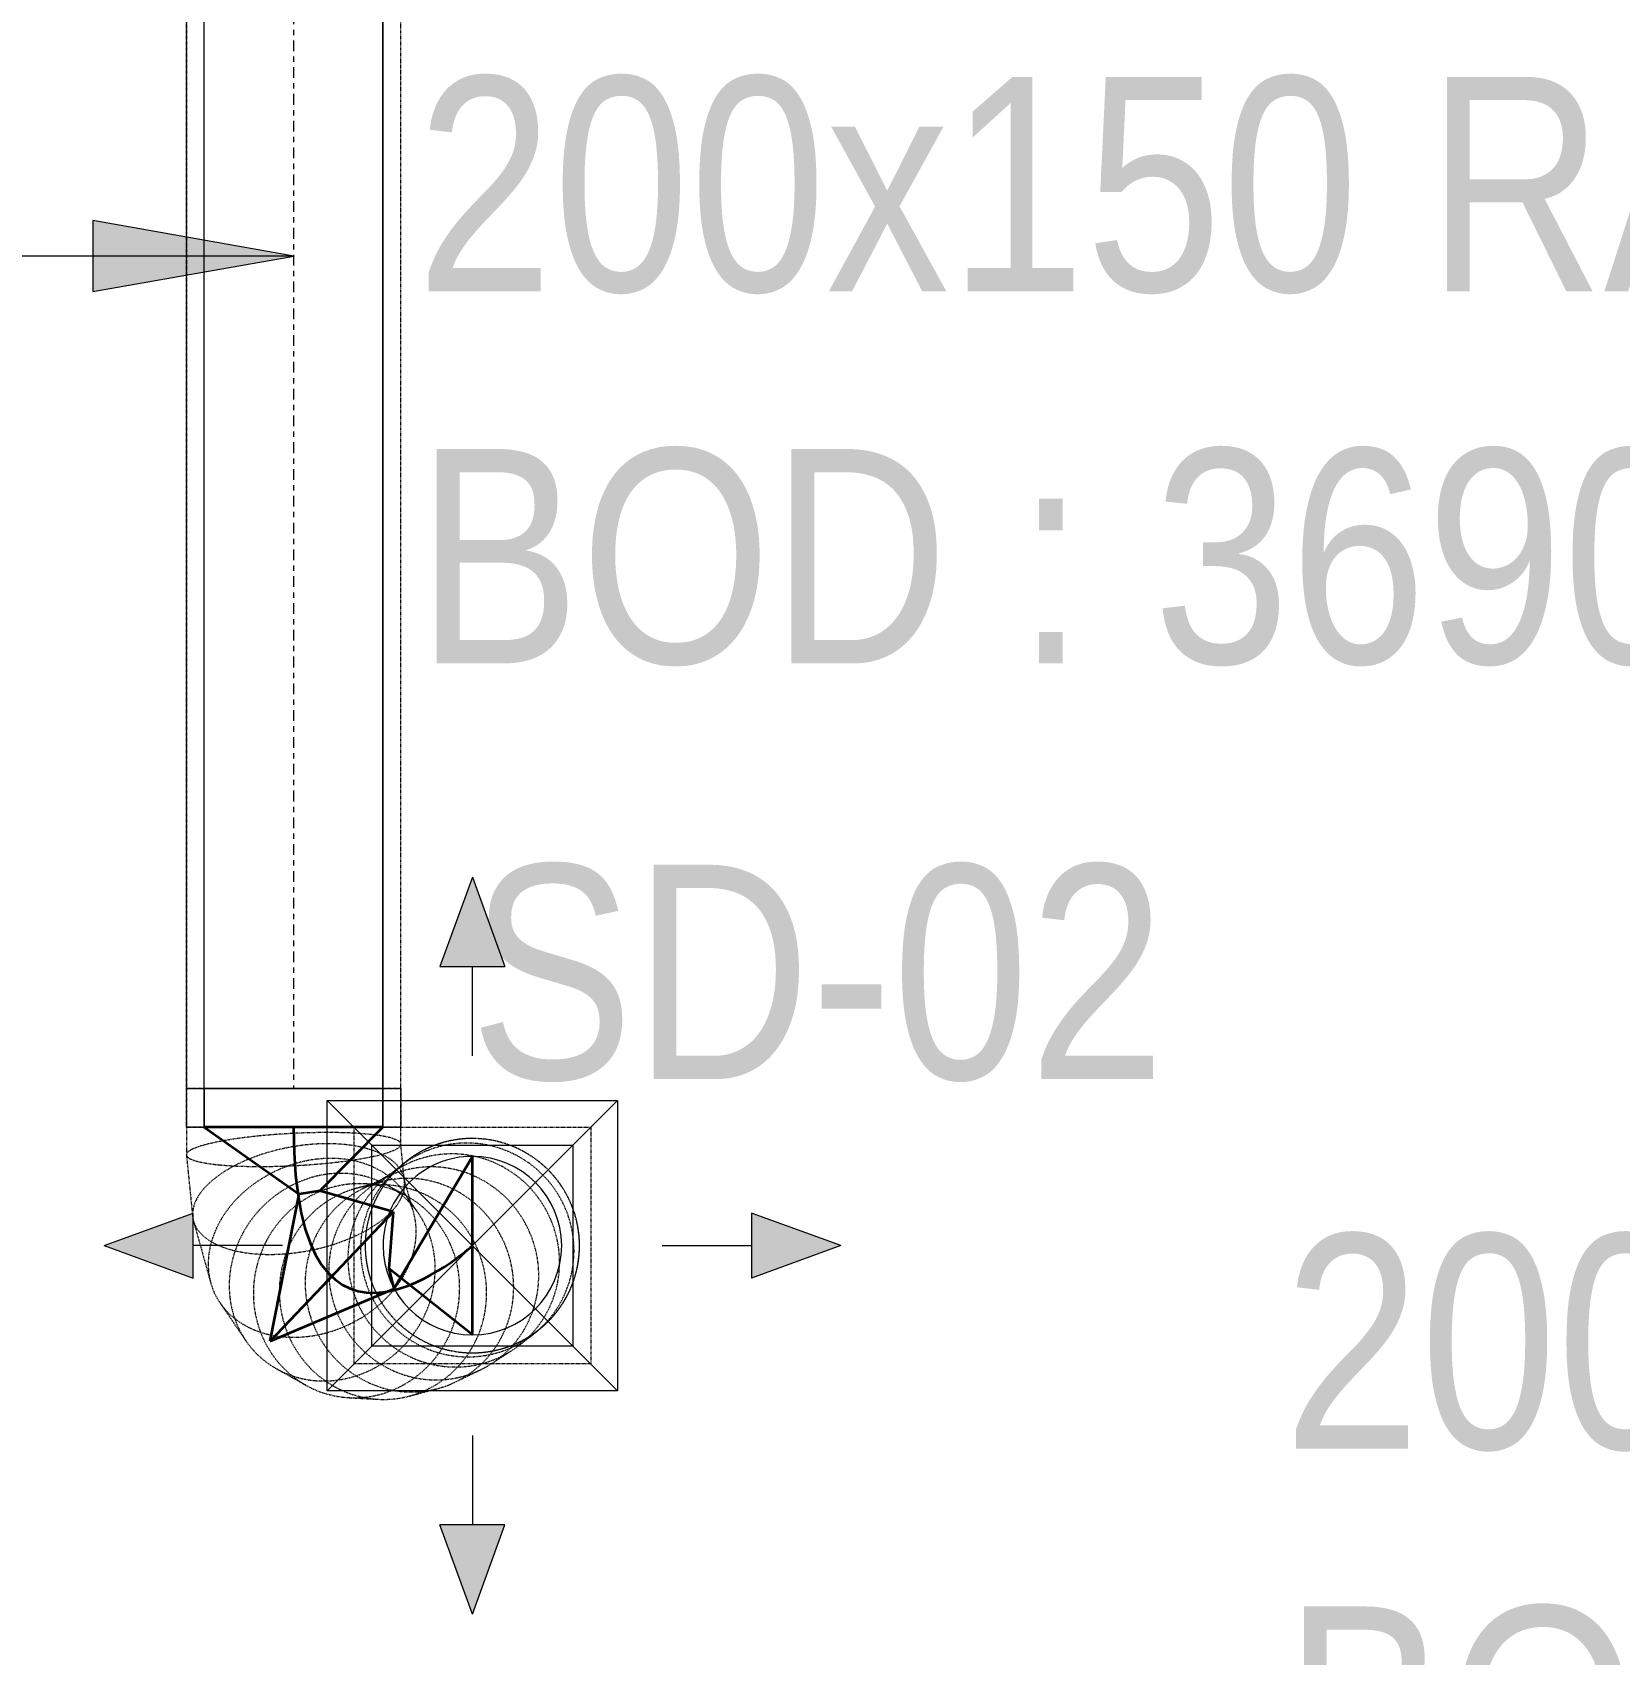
# Model space of a CAD drawing. Header units: inches. Extents: x -83664 to 20107, y -47222 to 19398.
# Drawn here: x 1804 to 3581, y -36294 to -34478 of the extents above; entities that cross this region are included whole.
import ezdxf

# ---------------------------------------------------------------- set-up
doc = ezdxf.new("R2010")
doc.units = ezdxf.units.IN
doc.header["$MEASUREMENT"] = 0
doc.linetypes.add('Center', pattern=[29.999999, 12, -6, 6, -6])
doc.linetypes.add('Hidden 0_50', pattern=[1.0584, 0.5292, -0.5292])
for name, color, linetype, lineweight in [('A-DETL-GENF', 7, 'Continuous', 9), ('G-ANNO-TEXT', 7, 'Continuous', 9), ('M-HVAC-CDFF', 7, 'Continuous', 9), ('M-HVAC-DUCT-CNTR', 7, 'Center', 9), ('M-HVAC-DUCT-IDEN', 7, 'Continuous', 18)]:
    doc.layers.add(name, color=color, linetype=linetype, lineweight=lineweight)
doc.layers.add('M-HVAC-DUCT', color=7, linetype='Continuous', lineweight=9, true_color=0xffe97f)
doc.layers.add('M-HVAC-DUCT-PATT', color=7, linetype='Continuous', lineweight=35, true_color=0x007f00)
doc.styles.add('Arial Narrow_21', font='ARIALN.TTF', dxfattribs={"height": 240})

# ---------------------------------------------------------------- blocks, each defined once
blk = doc.blocks.new('GCE-AT-Supply Air Rectangular Diffuser - 225x225-V55-FIRST FLOOR AC CONDITIONING LAYOUT - PART A')
at = {"layer": 'A-DETL-GENF', "true_color": 0xff7f00}
for points in [[(36.4, 312.5), (0, 412.5), (-36.4, 312.5)], [(-312.5, 36.4), (-412.5, 0), (-312.5, -36.4)], [(412.5, 0), (312.5, 36.4), (312.5, -36.4), (338.5, -26.9)], [(36.4, -312.5), (-36.4, -312.5), (0, -412.5)]]:
    blk.add_hatch(color=30, dxfattribs=at).paths.add_polyline_path(points)
at = {"layer": 'A-DETL-GENF', "color": 30, "true_color": 0xff7f00}
for p, q in [((0, 412.5), (-36.4, 312.5)), ((0, 412.5), (36.4, 312.5)), ((-36.4, 312.5), (36.4, 312.5)), ((0, 212.5), (0, 312.5)), ((-162.5, -162.5), (162.5, 162.5)), ((-162.5, 162.5), (162.5, -162.5)), ((-162.5, -162.5), (-162.5, 162.5)), ((-162.5, 162.5), (162.5, 162.5)), ((162.5, 162.5), (162.5, -162.5)), ((-412.5, 0), (-312.5, 36.4)), ((-312.5, -36.4), (-312.5, 36.4)), ((312.5, 36.4), (312.5, -36.4)), ((412.5, 0), (312.5, 36.4)), ((212.5, 0), (312.5, 0)), ((-412.5, 0), (-312.5, -36.4)), ((-212.5, 0), (-312.5, 0)), ((412.5, 0), (312.5, -36.4)), ((162.5, -162.5), (-162.5, -162.5)), ((0, -212.5), (0, -312.5)), ((36.4, -312.5), (-36.4, -312.5)), ((0, -412.5), (-36.4, -312.5)), ((0, -412.5), (36.4, -312.5))]:
    blk.add_line(p, q, dxfattribs=at)
blk = doc.blocks.new('M_Rec to Rnd Transition - Angle - 60 Degree-7670840-FIRST FLOOR AC CONDITIONING LAYOUT - PART A')
at = {"layer": 'M-HVAC-DUCT', "color": 30, "true_color": 0xff7f00}
for p, q in [((0, 100), (43.3, 100)), ((43.3, 100), (0, 100)), ((0, 100), (0, -100)), ((0, -100), (0, 100)), ((43.3, 0), (43.3, 100)), ((43.3, 0), (43.3, 100)), ((43.3, -100), (43.3, 0)), ((43.3, -100), (43.3, 0)), ((0, -100), (43.3, -100)), ((43.3, -100), (0, -100))]:
    blk.add_line(p, q, dxfattribs=at)
blk = doc.blocks.new('M_Rectangular to Round Transition - Angle - 45 Degree-7598641-FIRST FLOOR AC CONDITIONING LAYOUT - PART A')
at = {"layer": 'M-HVAC-DUCT', "color": 30, "true_color": 0xff7f00}
for p, q in [((98623.4, 55249.6), (98623.4, 55474.6)), ((98623.4, 55474.6), (98848.4, 55474.6)), ((98848.4, 55474.6), (98848.4, 55249.6)), ((98848.4, 55249.6), (98623.4, 55249.6))]:
    blk.add_line(p, q, dxfattribs=at)
for start, end in [(90, 180), (0, 90), (180, 270), (270, 0)]:
    blk.add_arc((98735.9, 55362.1), 100, start, end, dxfattribs=at)
blk = doc.blocks.new('TEMW-SMBZ-HO-BM-HVAC-00002_rvt-1-FIRST FLOOR AC CONDITIONING LAYOUT - PART A')
at = {"layer": 'M-HVAC-DUCT', "color": 30, "linetype": 'Hidden 0_50', "true_color": 0xff7f00}
for p, q in [((153433.2, 64755.3), (153433.2, 62711.7)), ((153433.2, 62711.7), (153433.2, 64755.3)), ((153673.2, 62711.7), (153673.2, 64755.3)), ((153673.2, 62711.7), (153673.2, 64755.3)), ((153433.2, 62711.7), (153673.2, 62711.7)), ((153673.2, 62711.7), (153433.2, 62711.7)), ((153433.2, 62711.7), (153433.2, 62668.4)), ((153433.2, 62668.4), (153433.2, 62711.7)), ((153433.2, 62711.7), (153673.2, 62711.7)), ((153673.2, 62711.7), (153433.2, 62711.7)), ((153673.2, 62711.7), (153673.2, 62668.4)), ((153673.2, 62668.4), (153673.2, 62711.7)), ((153433.2, 62668.4), (153433.2, 62637.5)), ((153673.2, 62668.4), (153433.2, 62668.4)), ((153673.2, 62668.4), (153433.2, 62668.4)), ((153433.2, 62668.4), (153553.2, 62668.4)), ((153433.2, 62668.4), (153553.2, 62668.4)), ((153553.2, 62668.4), (153673.2, 62668.4)), ((153553.2, 62668.4), (153673.2, 62668.4)), ((153620.9, 62403.3), (153620.9, 62668.3)), ((153620.9, 62668.3), (153885.9, 62668.3)), ((153673.2, 62649.4), (153673.2, 62668.4)), ((153885.9, 62668.3), (153885.9, 62403.3)), ((153677.4, 62607.8), (153673.2, 62649.6)), ((153433.2, 62637.3), (153440.2, 62568.1)), ((153674.5, 62626), (153659.5, 62614.5)), ((153675.2, 62626.8), (153669.6, 62622)), ((153651.5, 62607.4), (153623.8, 62600)), ((153657.4, 62612.5), (153631.1, 62599.8)), ((153667.2, 62619.9), (153645.2, 62605.7)), ((153687.7, 62572.7), (153676.5, 62612.6)), ((153658.7, 62603.6), (153632.5, 62605)), ((153680.2, 62591.2), (153658.5, 62603.3)), ((153693.3, 62571.6), (153677.3, 62594.9)), ((153441.1, 62563.3), (153460.4, 62494.1)), ((153470.8, 62471.8), (153499.7, 62429.5)), ((153825.9, 62439.9), (153831.5, 62444.7)), ((153805.6, 62424.1), (153821, 62435.9)), ((153775, 62403.8), (153797.9, 62418.6)), ((153534.4, 62397.8), (153567.1, 62379.5)), ((153885.9, 62403.3), (153620.9, 62403.3)), ((153734.7, 62383.3), (153762.9, 62397)), ((153682.8, 62367.4), (153714.3, 62375.7)), ((153614.9, 62365.6), (153647.9, 62363.8))]:
    blk.add_line(p, q, dxfattribs=at)
at = {"layer": 'M-HVAC-DUCT', "color": 30, "true_color": 0xff7f00}
for p, q in [((153453.2, 62711.7), (153453.2, 64755.3)), ((153453.2, 62711.7), (153453.2, 64755.3)), ((153653.2, 64755.3), (153653.2, 62711.7)), ((153653.2, 62711.7), (153653.2, 64755.3)), ((153653.2, 62711.7), (153453.2, 62711.7)), ((153453.2, 62711.7), (153653.2, 62711.7))]:
    blk.add_line(p, q, dxfattribs=at)
at = {"layer": 'M-HVAC-DUCT', "color": 30, "linetype": 'Hidden 0_50', "true_color": 0xff7f00}
for start, end in [(18.1499, 198.1499), (90, 180), (0, 90), (198.1499, 18.1499), (180, 270), (270, 0)]:
    blk.add_arc((153753.4, 62535.8), 120, start, end, dxfattribs=at)
for points in [[(153673.2, 62649.4), (153673.2, 62651), (153670.5, 62653.9), (153658.4, 62657.8), (153639.1, 62660.6), (153613.9, 62662.3), (153584.7, 62662.6), (153553.2, 62661.7), (153521.8, 62659.5), (153492.5, 62656.3), (153467.4, 62652.1), (153448.1, 62647.4), (153436, 62642.4), (153433.2, 62639.2), (153433.2, 62637.5)], [(153433.2, 62637.5), (153433.2, 62635.9), (153436, 62633), (153448.1, 62629.1), (153467.4, 62626.3), (153492.5, 62624.6), (153521.8, 62624.3), (153553.2, 62625.2), (153584.7, 62627.4), (153613.9, 62630.6), (153639.1, 62634.8), (153658.4, 62639.5), (153670.5, 62644.5), (153673.2, 62647.7), (153673.2, 62649.4)], [(153677.5, 62606.9), (153677.2, 62612.1), (153673.7, 62621.9), (153660.7, 62634.4), (153640.8, 62643.7), (153615.2, 62649.2), (153585.9, 62650.6), (153554.7, 62647.6), (153523.7, 62640.6), (153495.2, 62630.1), (153471, 62616.6), (153452.8, 62601.2), (153441.8, 62584.9), (153439.8, 62574.2), (153440.2, 62569)], [(153861.2, 62567.9), (153857.9, 62577.8), (153848.8, 62596.8), (153828.1, 62620.9), (153802, 62638.8), (153772.2, 62649.4), (153740.7, 62651.9), (153709.7, 62646.1), (153681.3, 62632.5), (153657.4, 62612), (153639.7, 62586), (153629.3, 62556.2), (153627, 62524.7), (153631, 62504), (153634.3, 62494.1)], [(153867.4, 62573.2), (153864.1, 62583.1), (153855, 62602.1), (153834.3, 62626.2), (153808.2, 62644.1), (153778.3, 62654.6), (153746.7, 62657), (153715.5, 62651.1), (153687, 62637.4), (153662.9, 62616.8), (153645.1, 62590.6), (153634.6, 62560.7), (153632.2, 62529.1), (153636.1, 62508.3), (153639.3, 62498.4)], [(153689.7, 62563.4), (153688.4, 62571.7), (153683.3, 62587.7), (153668.1, 62608), (153646.5, 62623.2), (153620, 62632.2), (153590.3, 62634.6), (153559.6, 62630), (153529.8, 62618.9), (153503, 62601.9), (153481.1, 62580.3), (153465.5, 62555.4), (153457.4, 62529.1), (153457.2, 62511.8), (153458.4, 62503.4)], [(153844.9, 62555.3), (153841.6, 62565.2), (153832.4, 62584.3), (153811.9, 62608.4), (153785.9, 62626.4), (153756.3, 62637.1), (153725, 62639.8), (153694.3, 62634.3), (153666.2, 62620.9), (153642.6, 62600.6), (153625.1, 62574.8), (153615, 62545.2), (153612.9, 62513.8), (153616.9, 62493.1), (153620.2, 62483.2)], [(153440.2, 62569), (153440.5, 62563.8), (153444, 62554), (153457, 62541.5), (153476.9, 62532.2), (153502.4, 62526.7), (153531.8, 62525.4), (153563, 62528.3), (153593.9, 62535.3), (153622.5, 62545.9), (153646.7, 62559.3), (153664.9, 62574.7), (153675.9, 62591), (153677.9, 62601.7), (153677.5, 62606.9)], [(153709.1, 62534.8), (153706.9, 62544.5), (153700, 62563.1), (153682.6, 62586.7), (153659.2, 62604.5), (153631.6, 62615.2), (153601.6, 62618), (153571.3, 62612.9), (153542.6, 62600), (153517.7, 62580.5), (153498.1, 62555.4), (153485.2, 62526.6), (153479.9, 62496.1), (153481.6, 62475.9), (153483.8, 62466.2)], [(153793.8, 62526.7), (153790.6, 62536.7), (153781.7, 62555.8), (153761.5, 62580.2), (153736, 62598.5), (153706.9, 62609.5), (153676.1, 62612.4), (153645.9, 62607.1), (153618.1, 62594), (153594.7, 62573.9), (153577.4, 62548.1), (153567.2, 62518.5), (153565, 62487.1), (153568.8, 62466.3), (153572, 62456.3)], [(153821.6, 62540.2), (153818.3, 62550.2), (153809.2, 62569.2), (153788.8, 62593.4), (153763, 62611.6), (153733.6, 62622.4), (153702.6, 62625.3), (153672.2, 62619.9), (153644.3, 62606.7), (153620.9, 62586.6), (153603.6, 62560.8), (153593.5, 62531.3), (153591.4, 62499.9), (153595.4, 62479.2), (153598.7, 62469.3)], [(153734.9, 62520.5), (153732.1, 62530.5), (153724.1, 62549.6), (153705.3, 62574.1), (153680.9, 62592.4), (153652.5, 62603.5), (153622.3, 62606.5), (153592.1, 62601.2), (153564, 62588.1), (153540.1, 62568), (153521.8, 62542.2), (153510.5, 62512.5), (153506.8, 62481), (153509.7, 62460.2), (153512.5, 62450.2)], [(153764, 62518.8), (153761, 62528.9), (153752.4, 62548.1), (153732.7, 62572.5), (153707.6, 62590.9), (153678.9, 62602), (153648.3, 62605.1), (153618.1, 62599.8), (153590.3, 62586.7), (153566.8, 62566.5), (153549.2, 62540.7), (153538.7, 62511), (153536, 62479.4), (153539.5, 62458.6), (153542.6, 62448.5)], [(153639.3, 62498.4), (153642.6, 62488.4), (153651.7, 62469.4), (153672.4, 62445.4), (153698.5, 62427.5), (153728.4, 62417), (153760, 62414.6), (153791.2, 62420.4), (153819.7, 62434.1), (153843.8, 62454.8), (153861.6, 62481), (153872.1, 62510.8), (153874.5, 62542.4), (153870.6, 62563.2), (153867.4, 62573.2)], [(153458.4, 62503.4), (153459.7, 62495), (153464.8, 62479.1), (153480, 62458.8), (153501.6, 62443.6), (153528.1, 62434.5), (153557.8, 62432.2), (153588.5, 62436.7), (153618.3, 62447.9), (153645.1, 62464.8), (153667, 62486.5), (153682.6, 62511.3), (153690.7, 62537.7), (153690.9, 62555), (153689.7, 62563.4)], [(153620.2, 62483.2), (153623.5, 62473.3), (153632.6, 62454.3), (153653.2, 62430.2), (153679.2, 62412.1), (153708.8, 62401.4), (153740, 62398.7), (153770.8, 62404.2), (153798.9, 62417.6), (153822.5, 62437.9), (153839.9, 62463.7), (153850.1, 62493.3), (153852.2, 62524.7), (153848.2, 62545.4), (153844.9, 62555.3)], [(153634.3, 62494.1), (153637.6, 62484.1), (153646.7, 62465.1), (153667.4, 62441.1), (153693.5, 62423.1), (153723.3, 62412.6), (153754.8, 62410.1), (153785.8, 62415.8), (153814.2, 62429.4), (153838.1, 62449.9), (153855.8, 62475.9), (153866.1, 62505.7), (153868.4, 62537.2), (153864.5, 62557.9), (153861.2, 62567.9)], [(153483.8, 62466.2), (153486, 62456.5), (153492.9, 62437.9), (153510.4, 62414.3), (153533.7, 62396.6), (153561.3, 62385.9), (153591.3, 62383), (153621.6, 62388.2), (153650.3, 62401), (153675.2, 62420.6), (153694.8, 62445.6), (153707.7, 62474.4), (153713, 62505), (153711.3, 62525.1), (153709.1, 62534.8)], [(153598.7, 62469.3), (153601.9, 62459.3), (153611.1, 62440.3), (153631.5, 62416.1), (153657.3, 62397.9), (153686.6, 62387.1), (153717.6, 62384.2), (153748.1, 62389.6), (153776, 62402.8), (153799.4, 62423), (153816.7, 62448.7), (153826.7, 62478.2), (153828.9, 62509.6), (153824.9, 62530.3), (153821.6, 62540.2)], [(153512.5, 62450.2), (153515.2, 62440.2), (153523.2, 62421), (153542.1, 62396.6), (153566.5, 62378.2), (153594.8, 62367.2), (153625.1, 62364.2), (153655.3, 62369.4), (153683.3, 62382.6), (153707.3, 62402.7), (153725.6, 62428.5), (153736.9, 62458.1), (153740.5, 62489.6), (153737.6, 62510.4), (153734.9, 62520.5)], [(153542.6, 62448.5), (153545.6, 62438.5), (153554.2, 62419.3), (153573.9, 62394.8), (153598.9, 62376.5), (153627.7, 62365.4), (153658.3, 62362.3), (153688.4, 62367.6), (153716.2, 62380.7), (153739.7, 62400.9), (153757.4, 62426.7), (153767.9, 62456.4), (153770.6, 62488), (153767.1, 62508.8), (153764, 62518.8)], [(153572, 62456.3), (153575.2, 62446.4), (153584.2, 62427.2), (153604.3, 62402.9), (153629.8, 62384.6), (153658.9, 62373.6), (153689.7, 62370.7), (153720, 62375.9), (153747.7, 62389.1), (153771.1, 62409.2), (153788.4, 62435), (153798.6, 62464.6), (153800.8, 62496), (153797, 62516.7), (153793.8, 62526.7)]]:
    blk.add_open_spline(points, degree=3, dxfattribs=at)
at = {"layer": 'M-HVAC-DUCT-CNTR', "color": 30, "true_color": 0xff7f00}
blk.add_line((153553.2, 64755.3), (153553.2, 62711.7), dxfattribs=at)
at = {"layer": 'M-HVAC-DUCT-CNTR', "color": 30, "linetype": 'Continuous', "lineweight": 35, "true_color": 0xff7f00}
blk.add_open_spline([(153553.2, 62668.4), (153553.2, 62352.7), (153753.4, 62535.8), (153753.4, 62535.8)], degree=3, dxfattribs=at)
at = {"layer": 'M-HVAC-DUCT-PATT', "color": 30, "true_color": 0xff7f00}
for p, q in [((153453.2, 62668.4), (153559.4, 62593.4)), ((153653.2, 62668.4), (153453.2, 62668.4)), ((153653.2, 62668.4), (153453.2, 62668.4)), ((153653.2, 62668.4), (153582.7, 62597.1)), ((153753.4, 62635.8), (153665.5, 62487.5)), ((153753.4, 62435.8), (153753.4, 62635.8)), ((153526.9, 62428.7), (153559.4, 62593.4)), ((153582.7, 62597.1), (153559.4, 62593.4)), ((153664.6, 62573.7), (153582.7, 62597.1)), ((153664.6, 62573.7), (153526.9, 62428.7)), ((153664.6, 62573.7), (153526.9, 62428.7)), ((153664.6, 62573.7), (153659.8, 62510.3)), ((153753.4, 62435.8), (153659.8, 62510.3)), ((153659.8, 62510.3), (153665.5, 62487.5)), ((153526.9, 62428.7), (153665.5, 62487.5))]:
    blk.add_line(p, q, dxfattribs=at)
at = {"layer": 'M-HVAC-CDFF', "color": 6, "linetype": 'Hidden 0_50', "lineweight": 9, "true_color": 0xff00ff}
blk.add_blockref('GCE-AT-Supply Air Rectangular Diffuser - 225x225-V55-FIRST FLOOR AC CONDITIONING LAYOUT - PART A', (153753.4, 62535.8), dxfattribs=at)
at = {"layer": 'M-HVAC-DUCT', "color": 6, "linetype": 'Hidden 0_50', "lineweight": 9, "true_color": 0xff00ff}
for name, p, rotation in [('M_Rec to Rnd Transition - Angle - 60 Degree-7670840-FIRST FLOOR AC CONDITIONING LAYOUT - PART A', (153553.2, 62711.7), 270), ('M_Rectangular to Round Transition - Angle - 45 Degree-7598641-FIRST FLOOR AC CONDITIONING LAYOUT - PART A', (252489.3, 117897.9), 180)]:
    blk.add_blockref(name, p, dxfattribs=dict(at, rotation=rotation))
blk = doc.blocks.new('TEMW-SMBZ-HO-BM-HVAC-00002_rvt-2-FIRST FLOOR AC CONDITIONING LAYOUT - PART A')
at = {"layer": 'M-HVAC-DUCT', "color": 30, "linetype": 'Hidden 0_50', "true_color": 0xff7f00}
for p, q in [((153433.2, 64755.3), (153433.2, 62711.7)), ((153433.2, 62711.7), (153433.2, 64755.3)), ((153673.2, 62711.7), (153673.2, 64755.3)), ((153673.2, 62711.7), (153673.2, 64755.3)), ((153433.2, 62711.7), (153673.2, 62711.7)), ((153673.2, 62711.7), (153433.2, 62711.7)), ((153433.2, 62711.7), (153433.2, 62668.4)), ((153433.2, 62668.4), (153433.2, 62711.7)), ((153433.2, 62711.7), (153673.2, 62711.7)), ((153673.2, 62711.7), (153433.2, 62711.7)), ((153673.2, 62711.7), (153673.2, 62668.4)), ((153673.2, 62668.4), (153673.2, 62711.7)), ((153433.2, 62668.4), (153433.2, 62637.5)), ((153673.2, 62668.4), (153433.2, 62668.4)), ((153673.2, 62668.4), (153433.2, 62668.4)), ((153433.2, 62668.4), (153553.2, 62668.4)), ((153433.2, 62668.4), (153553.2, 62668.4)), ((153553.2, 62668.4), (153673.2, 62668.4)), ((153553.2, 62668.4), (153673.2, 62668.4)), ((153620.9, 62403.3), (153620.9, 62668.3)), ((153620.9, 62668.3), (153885.9, 62668.3)), ((153673.2, 62649.4), (153673.2, 62668.4)), ((153885.9, 62668.3), (153885.9, 62403.3)), ((153677.4, 62607.8), (153673.2, 62649.6)), ((153433.2, 62637.3), (153440.2, 62568.1)), ((153674.5, 62626), (153659.5, 62614.5)), ((153675.2, 62626.8), (153669.6, 62622)), ((153651.5, 62607.4), (153623.8, 62600)), ((153657.4, 62612.5), (153631.1, 62599.8)), ((153667.2, 62619.9), (153645.2, 62605.7)), ((153687.7, 62572.7), (153676.5, 62612.6)), ((153658.7, 62603.6), (153632.5, 62605)), ((153680.2, 62591.2), (153658.5, 62603.3)), ((153693.3, 62571.6), (153677.3, 62594.9)), ((153441.1, 62563.3), (153460.4, 62494.1)), ((153470.8, 62471.8), (153499.7, 62429.5)), ((153825.9, 62439.9), (153831.5, 62444.7)), ((153805.6, 62424.1), (153821, 62435.9)), ((153775, 62403.8), (153797.9, 62418.6)), ((153534.4, 62397.8), (153567.1, 62379.5)), ((153885.9, 62403.3), (153620.9, 62403.3)), ((153734.7, 62383.3), (153762.9, 62397)), ((153682.8, 62367.4), (153714.3, 62375.7)), ((153614.9, 62365.6), (153647.9, 62363.8))]:
    blk.add_line(p, q, dxfattribs=at)
at = {"layer": 'M-HVAC-DUCT', "color": 30, "true_color": 0xff7f00}
for p, q in [((153453.2, 62711.7), (153453.2, 64755.3)), ((153453.2, 62711.7), (153453.2, 64755.3)), ((153653.2, 64755.3), (153653.2, 62711.7)), ((153653.2, 62711.7), (153653.2, 64755.3)), ((153653.2, 62711.7), (153453.2, 62711.7)), ((153453.2, 62711.7), (153653.2, 62711.7))]:
    blk.add_line(p, q, dxfattribs=at)
at = {"layer": 'M-HVAC-DUCT', "color": 30, "linetype": 'Hidden 0_50', "true_color": 0xff7f00}
for start, end in [(18.1499, 198.1499), (90, 180), (0, 90), (198.1499, 18.1499), (180, 270), (270, 0)]:
    blk.add_arc((153753.4, 62535.8), 120, start, end, dxfattribs=at)
for points in [[(153673.2, 62649.4), (153673.2, 62651), (153670.5, 62653.9), (153658.4, 62657.8), (153639.1, 62660.6), (153613.9, 62662.3), (153584.7, 62662.6), (153553.2, 62661.7), (153521.8, 62659.5), (153492.5, 62656.3), (153467.4, 62652.1), (153448.1, 62647.4), (153436, 62642.4), (153433.2, 62639.2), (153433.2, 62637.5)], [(153433.2, 62637.5), (153433.2, 62635.9), (153436, 62633), (153448.1, 62629.1), (153467.4, 62626.3), (153492.5, 62624.6), (153521.8, 62624.3), (153553.2, 62625.2), (153584.7, 62627.4), (153613.9, 62630.6), (153639.1, 62634.8), (153658.4, 62639.5), (153670.5, 62644.5), (153673.2, 62647.7), (153673.2, 62649.4)], [(153677.5, 62606.9), (153677.2, 62612.1), (153673.7, 62621.9), (153660.7, 62634.4), (153640.8, 62643.7), (153615.2, 62649.2), (153585.9, 62650.6), (153554.7, 62647.6), (153523.7, 62640.6), (153495.2, 62630.1), (153471, 62616.6), (153452.8, 62601.2), (153441.8, 62584.9), (153439.8, 62574.2), (153440.2, 62569)], [(153861.2, 62567.9), (153857.9, 62577.8), (153848.8, 62596.8), (153828.1, 62620.9), (153802, 62638.8), (153772.2, 62649.4), (153740.7, 62651.9), (153709.7, 62646.1), (153681.3, 62632.5), (153657.4, 62612), (153639.7, 62586), (153629.3, 62556.2), (153627, 62524.7), (153631, 62504), (153634.3, 62494.1)], [(153867.4, 62573.2), (153864.1, 62583.1), (153855, 62602.1), (153834.3, 62626.2), (153808.2, 62644.1), (153778.3, 62654.6), (153746.7, 62657), (153715.5, 62651.1), (153687, 62637.4), (153662.9, 62616.8), (153645.1, 62590.6), (153634.6, 62560.7), (153632.2, 62529.1), (153636.1, 62508.3), (153639.3, 62498.4)], [(153689.7, 62563.4), (153688.4, 62571.7), (153683.3, 62587.7), (153668.1, 62608), (153646.5, 62623.2), (153620, 62632.2), (153590.3, 62634.6), (153559.6, 62630), (153529.8, 62618.9), (153503, 62601.9), (153481.1, 62580.3), (153465.5, 62555.4), (153457.4, 62529.1), (153457.2, 62511.8), (153458.4, 62503.4)], [(153844.9, 62555.3), (153841.6, 62565.2), (153832.4, 62584.3), (153811.9, 62608.4), (153785.9, 62626.4), (153756.3, 62637.1), (153725, 62639.8), (153694.3, 62634.3), (153666.2, 62620.9), (153642.6, 62600.6), (153625.1, 62574.8), (153615, 62545.2), (153612.9, 62513.8), (153616.9, 62493.1), (153620.2, 62483.2)], [(153440.2, 62569), (153440.5, 62563.8), (153444, 62554), (153457, 62541.5), (153476.9, 62532.2), (153502.4, 62526.7), (153531.8, 62525.4), (153563, 62528.3), (153593.9, 62535.3), (153622.5, 62545.9), (153646.7, 62559.3), (153664.9, 62574.7), (153675.9, 62591), (153677.9, 62601.7), (153677.5, 62606.9)], [(153709.1, 62534.8), (153706.9, 62544.5), (153700, 62563.1), (153682.6, 62586.7), (153659.2, 62604.5), (153631.6, 62615.2), (153601.6, 62618), (153571.3, 62612.9), (153542.6, 62600), (153517.7, 62580.5), (153498.1, 62555.4), (153485.2, 62526.6), (153479.9, 62496.1), (153481.6, 62475.9), (153483.8, 62466.2)], [(153793.8, 62526.7), (153790.6, 62536.7), (153781.7, 62555.8), (153761.5, 62580.2), (153736, 62598.5), (153706.9, 62609.5), (153676.1, 62612.4), (153645.9, 62607.1), (153618.1, 62594), (153594.7, 62573.9), (153577.4, 62548.1), (153567.2, 62518.5), (153565, 62487.1), (153568.8, 62466.3), (153572, 62456.3)], [(153821.6, 62540.2), (153818.3, 62550.2), (153809.2, 62569.2), (153788.8, 62593.4), (153763, 62611.6), (153733.6, 62622.4), (153702.6, 62625.3), (153672.2, 62619.9), (153644.3, 62606.7), (153620.9, 62586.6), (153603.6, 62560.8), (153593.5, 62531.3), (153591.4, 62499.9), (153595.4, 62479.2), (153598.7, 62469.3)], [(153734.9, 62520.5), (153732.1, 62530.5), (153724.1, 62549.6), (153705.3, 62574.1), (153680.9, 62592.4), (153652.5, 62603.5), (153622.3, 62606.5), (153592.1, 62601.2), (153564, 62588.1), (153540.1, 62568), (153521.8, 62542.2), (153510.5, 62512.5), (153506.8, 62481), (153509.7, 62460.2), (153512.5, 62450.2)], [(153764, 62518.8), (153761, 62528.9), (153752.4, 62548.1), (153732.7, 62572.5), (153707.6, 62590.9), (153678.9, 62602), (153648.3, 62605.1), (153618.1, 62599.8), (153590.3, 62586.7), (153566.8, 62566.5), (153549.2, 62540.7), (153538.7, 62511), (153536, 62479.4), (153539.5, 62458.6), (153542.6, 62448.5)], [(153639.3, 62498.4), (153642.6, 62488.4), (153651.7, 62469.4), (153672.4, 62445.4), (153698.5, 62427.5), (153728.4, 62417), (153760, 62414.6), (153791.2, 62420.4), (153819.7, 62434.1), (153843.8, 62454.8), (153861.6, 62481), (153872.1, 62510.8), (153874.5, 62542.4), (153870.6, 62563.2), (153867.4, 62573.2)], [(153458.4, 62503.4), (153459.7, 62495), (153464.8, 62479.1), (153480, 62458.8), (153501.6, 62443.6), (153528.1, 62434.5), (153557.8, 62432.2), (153588.5, 62436.7), (153618.3, 62447.9), (153645.1, 62464.8), (153667, 62486.5), (153682.6, 62511.3), (153690.7, 62537.7), (153690.9, 62555), (153689.7, 62563.4)], [(153620.2, 62483.2), (153623.5, 62473.3), (153632.6, 62454.3), (153653.2, 62430.2), (153679.2, 62412.1), (153708.8, 62401.4), (153740, 62398.7), (153770.8, 62404.2), (153798.9, 62417.6), (153822.5, 62437.9), (153839.9, 62463.7), (153850.1, 62493.3), (153852.2, 62524.7), (153848.2, 62545.4), (153844.9, 62555.3)], [(153634.3, 62494.1), (153637.6, 62484.1), (153646.7, 62465.1), (153667.4, 62441.1), (153693.5, 62423.1), (153723.3, 62412.6), (153754.8, 62410.1), (153785.8, 62415.8), (153814.2, 62429.4), (153838.1, 62449.9), (153855.8, 62475.9), (153866.1, 62505.7), (153868.4, 62537.2), (153864.5, 62557.9), (153861.2, 62567.9)], [(153483.8, 62466.2), (153486, 62456.5), (153492.9, 62437.9), (153510.4, 62414.3), (153533.7, 62396.6), (153561.3, 62385.9), (153591.3, 62383), (153621.6, 62388.2), (153650.3, 62401), (153675.2, 62420.6), (153694.8, 62445.6), (153707.7, 62474.4), (153713, 62505), (153711.3, 62525.1), (153709.1, 62534.8)], [(153598.7, 62469.3), (153601.9, 62459.3), (153611.1, 62440.3), (153631.5, 62416.1), (153657.3, 62397.9), (153686.6, 62387.1), (153717.6, 62384.2), (153748.1, 62389.6), (153776, 62402.8), (153799.4, 62423), (153816.7, 62448.7), (153826.7, 62478.2), (153828.9, 62509.6), (153824.9, 62530.3), (153821.6, 62540.2)], [(153512.5, 62450.2), (153515.2, 62440.2), (153523.2, 62421), (153542.1, 62396.6), (153566.5, 62378.2), (153594.8, 62367.2), (153625.1, 62364.2), (153655.3, 62369.4), (153683.3, 62382.6), (153707.3, 62402.7), (153725.6, 62428.5), (153736.9, 62458.1), (153740.5, 62489.6), (153737.6, 62510.4), (153734.9, 62520.5)], [(153542.6, 62448.5), (153545.6, 62438.5), (153554.2, 62419.3), (153573.9, 62394.8), (153598.9, 62376.5), (153627.7, 62365.4), (153658.3, 62362.3), (153688.4, 62367.6), (153716.2, 62380.7), (153739.7, 62400.9), (153757.4, 62426.7), (153767.9, 62456.4), (153770.6, 62488), (153767.1, 62508.8), (153764, 62518.8)], [(153572, 62456.3), (153575.2, 62446.4), (153584.2, 62427.2), (153604.3, 62402.9), (153629.8, 62384.6), (153658.9, 62373.6), (153689.7, 62370.7), (153720, 62375.9), (153747.7, 62389.1), (153771.1, 62409.2), (153788.4, 62435), (153798.6, 62464.6), (153800.8, 62496), (153797, 62516.7), (153793.8, 62526.7)]]:
    blk.add_open_spline(points, degree=3, dxfattribs=at)
at = {"layer": 'M-HVAC-DUCT-CNTR', "color": 30, "true_color": 0xff7f00}
blk.add_line((153553.2, 64755.3), (153553.2, 62711.7), dxfattribs=at)
at = {"layer": 'M-HVAC-DUCT-CNTR', "color": 30, "linetype": 'Continuous', "lineweight": 35, "true_color": 0xff7f00}
blk.add_open_spline([(153553.2, 62668.4), (153553.2, 62352.7), (153753.4, 62535.8), (153753.4, 62535.8)], degree=3, dxfattribs=at)
at = {"layer": 'M-HVAC-DUCT-PATT', "color": 30, "true_color": 0xff7f00}
for p, q in [((153453.2, 62668.4), (153559.4, 62593.4)), ((153653.2, 62668.4), (153453.2, 62668.4)), ((153653.2, 62668.4), (153453.2, 62668.4)), ((153653.2, 62668.4), (153582.7, 62597.1)), ((153753.4, 62635.8), (153665.5, 62487.5)), ((153753.4, 62435.8), (153753.4, 62635.8)), ((153526.9, 62428.7), (153559.4, 62593.4)), ((153582.7, 62597.1), (153559.4, 62593.4)), ((153664.6, 62573.7), (153582.7, 62597.1)), ((153664.6, 62573.7), (153526.9, 62428.7)), ((153664.6, 62573.7), (153526.9, 62428.7)), ((153664.6, 62573.7), (153659.8, 62510.3)), ((153753.4, 62435.8), (153659.8, 62510.3)), ((153659.8, 62510.3), (153665.5, 62487.5)), ((153526.9, 62428.7), (153665.5, 62487.5))]:
    blk.add_line(p, q, dxfattribs=at)
at = {"layer": 'M-HVAC-CDFF', "color": 6, "linetype": 'Hidden 0_50', "lineweight": 9, "true_color": 0xff00ff}
blk.add_blockref('GCE-AT-Supply Air Rectangular Diffuser - 225x225-V55-FIRST FLOOR AC CONDITIONING LAYOUT - PART A', (153753.4, 62535.8), dxfattribs=at)
at = {"layer": 'M-HVAC-DUCT', "color": 6, "linetype": 'Hidden 0_50', "lineweight": 9, "true_color": 0xff00ff}
for name, p, rotation in [('M_Rec to Rnd Transition - Angle - 60 Degree-7670840-FIRST FLOOR AC CONDITIONING LAYOUT - PART A', (153553.2, 62711.7), 270), ('M_Rectangular to Round Transition - Angle - 45 Degree-7598641-FIRST FLOOR AC CONDITIONING LAYOUT - PART A', (252489.3, 117897.9), 180)]:
    blk.add_blockref(name, p, dxfattribs=dict(at, rotation=rotation))

msp = doc.modelspace()

# ---------------------------------------------------------------- hatches: boundary and pattern name
at = {"layer": 'M-HVAC-DUCT-IDEN', "lineweight": 9}
msp.add_hatch(color=256, dxfattribs=at).paths.add_polyline_path([(2096.6, -34728.3), (1871.6, -34688.6), (1871.6, -34768)])

# ---------------------------------------------------------------- linework, layer by layer
for p, q in [((2096.6, -34728.3), (1871.6, -34688.6)), ((1871.6, -34688.6), (1871.6, -34768)), ((2096.6, -34728.3), (1212.8, -34728.3)), ((1871.6, -34768), (2096.6, -34728.3))]:
    msp.add_line(p, q, dxfattribs=at)

# ---------------------------------------------------------------- block references
at = {"lineweight": 5}
for name in ['TEMW-SMBZ-HO-BM-HVAC-00002_rvt-1-FIRST FLOOR AC CONDITIONING LAYOUT - PART A', 'TEMW-SMBZ-HO-BM-HVAC-00002_rvt-2-FIRST FLOOR AC CONDITIONING LAYOUT - PART A']:
    msp.add_blockref(name, (-151456.7, -98372.2), dxfattribs=at)

# ---------------------------------------------------------------- texts
at = {"layer": 'G-ANNO-TEXT', "insert": (2293.8, -35409.9), "char_height": 240, "width": 986.076, "attachment_point": 1, "style": 'Arial Narrow_21'}
msp.add_mtext('SD-02', dxfattribs=at)
at = {"layer": 'M-HVAC-DUCT-IDEN', "lineweight": 9, "char_height": 240, "attachment_point": 1, "style": 'Arial Narrow_21'}
for s, insert, width in [('200x150 RAD', (2234.2, -34527.7), 2152.531), ('BOD : 3690', (2234.2, -34944.4), 1803.797), ('200x150 RAD', (3205.3, -35823.7), 2152.531), ('BOD : 3765', (3205.3, -36240.4), 1803.797)]:
    msp.add_mtext(s, dxfattribs=dict(at, insert=insert, width=width))

doc.saveas('drawing.dxf')
